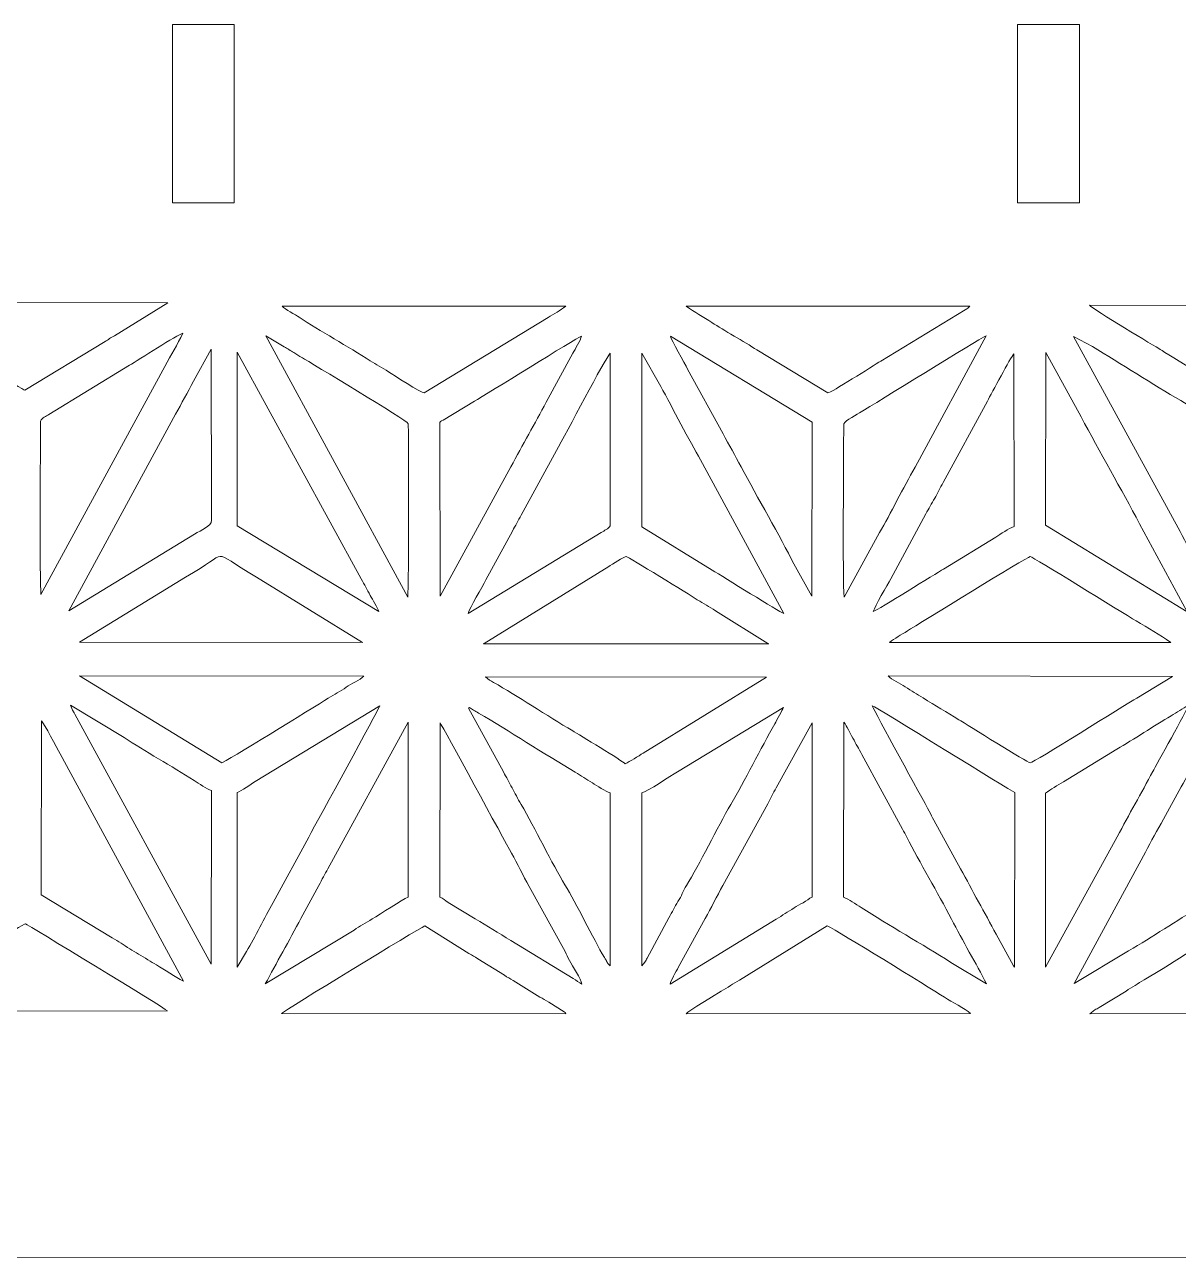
# Model space of a CAD drawing. Header units: inches. Extents: x -60.4 to -14.9, y -20.3 to 14.1.
# Drawn here: x -18.954 to -16.9, y -11.68 to -9.486 of the extents above; entities that cross this region are included whole.
import ezdxf

# ---------------------------------------------------------------- set-up
doc = ezdxf.new("R2010")
doc.units = ezdxf.units.IN
doc.header["$MEASUREMENT"] = 0
doc.layers.add('Master Desktop', color=7, linetype='Continuous', plot=False)

msp = doc.modelspace()

# ---------------------------------------------------------------- linework, layer by layer
at = {"layer": 'Master Desktop', "color": 5, "lineweight": 9}
for points, knots in [([(-18.6907, -9.8036), (-18.6907, -9.8036), (-18.5807, -9.8036), (-18.5807, -9.8036), (-18.5807, -9.8036), (-18.5807, -9.8036), (-18.5807, -9.4864), (-18.5807, -9.4864), (-18.5807, -9.4864), (-18.5807, -9.4864), (-18.6907, -9.4864), (-18.6907, -9.4864), (-18.6907, -9.4864), (-18.6907, -9.4864), (-18.6907, -9.8036), (-18.6907, -9.8036), (-18.6907, -9.8036), (-18.6907, -9.8036), (-18.6907, -9.8036), (-18.6907, -9.8036)], [0, 0, 0, 0, 0.166667, 0.166667, 0.166667, 0.166667, 0.333333, 0.333333, 0.333333, 0.333333, 0.5, 0.5, 0.5, 0.5, 0.666667, 0.666667, 0.666667, 0.666667, 1, 1, 1, 1]), ([(-17.1865, -9.8036), (-17.1865, -9.8036), (-17.0765, -9.8036), (-17.0765, -9.8036), (-17.0765, -9.8036), (-17.0765, -9.8036), (-17.0765, -9.4864), (-17.0765, -9.4864), (-17.0765, -9.4864), (-17.0765, -9.4864), (-17.1865, -9.4864), (-17.1865, -9.4864), (-17.1865, -9.4864), (-17.1865, -9.4864), (-17.1865, -9.8036), (-17.1865, -9.8036), (-17.1865, -9.8036), (-17.1865, -9.8036), (-17.1865, -9.8036), (-17.1865, -9.8036)], [0, 0, 0, 0, 0.166667, 0.166667, 0.166667, 0.166667, 0.333333, 0.333333, 0.333333, 0.333333, 0.5, 0.5, 0.5, 0.5, 0.666667, 0.666667, 0.666667, 0.666667, 1, 1, 1, 1]), ([(-18.794, -10.04), (-18.8006, -10.0437), (-18.8046, -10.0467), (-18.8104, -10.0504), (-18.8104, -10.0504), (-18.8104, -10.0504), (-18.9533, -10.1369), (-18.9533, -10.1369), (-18.9533, -10.1369), (-18.9552, -10.1368), (-19.0706, -10.0664), (-19.0807, -10.0597), (-19.0807, -10.0597), (-19.088, -10.0549), (-19.2003, -9.9884), (-19.2067, -9.9811), (-19.2067, -9.9811), (-19.2067, -9.9811), (-18.6988, -9.9812), (-18.6988, -9.9812), (-18.6988, -9.9812), (-18.6988, -9.9812), (-18.794, -10.04), (-18.794, -10.04)], [0, 0, 0, 0, 0.142857, 0.142857, 0.142857, 0.142857, 0.285714, 0.285714, 0.285714, 0.285714, 0.428571, 0.428571, 0.428571, 0.428571, 0.571429, 0.571429, 0.571429, 0.571429, 0.714286, 0.714286, 0.714286, 0.714286, 1, 1, 1, 1]), ([(-17.9906, -9.9874), (-18.0006, -9.9949), (-18.0116, -10.0014), (-18.0222, -10.0077), (-18.0222, -10.0077), (-18.0222, -10.0077), (-18.2428, -10.1418), (-18.2428, -10.1418), (-18.2428, -10.1418), (-18.2467, -10.1419), (-18.2987, -10.1092), (-18.3062, -10.1041), (-18.3062, -10.1041), (-18.3169, -10.0968), (-18.3282, -10.0915), (-18.3385, -10.0847), (-18.3385, -10.0847), (-18.3769, -10.0595), (-18.4294, -10.0309), (-18.4648, -10.0071), (-18.4648, -10.0071), (-18.4715, -10.0026), (-18.4908, -9.9932), (-18.4951, -9.9873), (-18.4951, -9.9873), (-18.4951, -9.9873), (-17.9906, -9.9874), (-17.9906, -9.9874)], [0, 0, 0, 0, 0.125, 0.125, 0.125, 0.125, 0.25, 0.25, 0.25, 0.25, 0.375, 0.375, 0.375, 0.375, 0.5, 0.5, 0.5, 0.5, 0.625, 0.625, 0.625, 0.625, 0.75, 0.75, 0.75, 0.75, 1, 1, 1, 1]), ([(-17.2718, -9.9873), (-17.2746, -9.991), (-17.2754, -9.9911), (-17.2798, -9.9938), (-17.2798, -9.9938), (-17.2798, -9.9938), (-17.4298, -10.0851), (-17.4298, -10.0851), (-17.4298, -10.0851), (-17.4447, -10.094), (-17.5197, -10.1419), (-17.5241, -10.1418), (-17.5241, -10.1418), (-17.5241, -10.1418), (-17.6504, -10.0653), (-17.6504, -10.0653), (-17.6504, -10.0653), (-17.6727, -10.0504), (-17.7101, -10.0302), (-17.7304, -10.0167), (-17.7304, -10.0167), (-17.7462, -10.0061), (-17.7611, -9.9988), (-17.7763, -9.9874), (-17.7763, -9.9874), (-17.7763, -9.9874), (-17.2718, -9.9873), (-17.2718, -9.9873)], [0, 0, 0, 0, 0.125, 0.125, 0.125, 0.125, 0.25, 0.25, 0.25, 0.25, 0.375, 0.375, 0.375, 0.375, 0.5, 0.5, 0.5, 0.5, 0.625, 0.625, 0.625, 0.625, 0.75, 0.75, 0.75, 0.75, 1, 1, 1, 1]), ([(-16.646, -10.0447), (-16.6525, -10.0484), (-16.6566, -10.0514), (-16.6624, -10.0551), (-16.6624, -10.0551), (-16.6624, -10.0551), (-16.8053, -10.1416), (-16.8053, -10.1416), (-16.8053, -10.1416), (-16.8071, -10.1416), (-16.9226, -10.0712), (-16.9326, -10.0645), (-16.9326, -10.0645), (-16.9399, -10.0596), (-17.0523, -9.9931), (-17.0587, -9.9858), (-17.0587, -9.9858), (-17.0587, -9.9858), (-16.5507, -9.9859), (-16.5507, -9.9859), (-16.5507, -9.9859), (-16.5507, -9.9859), (-16.646, -10.0447), (-16.646, -10.0447)], [0, 0, 0, 0, 0.142857, 0.142857, 0.142857, 0.142857, 0.285714, 0.285714, 0.285714, 0.285714, 0.428571, 0.428571, 0.428571, 0.428571, 0.571429, 0.571429, 0.571429, 0.571429, 0.714286, 0.714286, 0.714286, 0.714286, 1, 1, 1, 1]), ([(-18.9255, -10.1918), (-18.9227, -10.1853), (-18.9156, -10.1833), (-18.9103, -10.1801), (-18.9103, -10.1801), (-18.9103, -10.1801), (-18.7672, -10.0925), (-18.7672, -10.0925), (-18.7672, -10.0925), (-18.7511, -10.083), (-18.6818, -10.0383), (-18.672, -10.0354), (-18.672, -10.0354), (-18.6819, -10.0559), (-18.693, -10.074), (-18.7039, -10.0947), (-18.7039, -10.0947), (-18.7039, -10.0947), (-18.9246, -10.5004), (-18.9246, -10.5004), (-18.9246, -10.5004), (-18.9269, -10.4792), (-18.9255, -10.2376), (-18.9255, -10.1955), (-18.9255, -10.1955), (-18.9255, -10.1955), (-18.9255, -10.1918), (-18.9255, -10.1918)], [0, 0, 0, 0, 0.125, 0.125, 0.125, 0.125, 0.25, 0.25, 0.25, 0.25, 0.375, 0.375, 0.375, 0.375, 0.5, 0.5, 0.5, 0.5, 0.625, 0.625, 0.625, 0.625, 0.75, 0.75, 0.75, 0.75, 1, 1, 1, 1]), ([(-18.5242, -10.0402), (-18.5242, -10.0402), (-18.4915, -10.0597), (-18.4915, -10.0597), (-18.4915, -10.0597), (-18.4861, -10.0633), (-18.4805, -10.0663), (-18.4747, -10.0697), (-18.4747, -10.0697), (-18.4689, -10.0732), (-18.4659, -10.0757), (-18.4594, -10.0794), (-18.4594, -10.0794), (-18.4477, -10.086), (-18.272, -10.1917), (-18.2709, -10.1965), (-18.2709, -10.1965), (-18.2704, -10.1986), (-18.2697, -10.4875), (-18.2719, -10.5051), (-18.2719, -10.5051), (-18.2719, -10.5051), (-18.5242, -10.0402), (-18.5242, -10.0402)], [0, 0, 0, 0, 0.142857, 0.142857, 0.142857, 0.142857, 0.285714, 0.285714, 0.285714, 0.285714, 0.428571, 0.428571, 0.428571, 0.428571, 0.571429, 0.571429, 0.571429, 0.571429, 0.714286, 0.714286, 0.714286, 0.714286, 1, 1, 1, 1]), ([(-18.2147, -10.1984), (-18.2147, -10.1913), (-18.2136, -10.1931), (-18.2087, -10.1901), (-18.2087, -10.1901), (-18.2087, -10.1901), (-18.1528, -10.1566), (-18.1528, -10.1566), (-18.1528, -10.1566), (-18.1327, -10.1446), (-17.9735, -10.0451), (-17.9624, -10.0406), (-17.9624, -10.0406), (-17.9646, -10.0485), (-17.974, -10.0638), (-17.978, -10.0712), (-17.978, -10.0712), (-17.978, -10.0712), (-18.0256, -10.1581), (-18.0256, -10.1581), (-18.0256, -10.1581), (-18.0451, -10.1958), (-18.0677, -10.2346), (-18.0883, -10.2733), (-18.0883, -10.2733), (-18.0883, -10.2733), (-18.2143, -10.5037), (-18.2143, -10.5037), (-18.2143, -10.5037), (-18.2143, -10.5037), (-18.2147, -10.1984), (-18.2147, -10.1984)], [0, 0, 0, 0, 0.111111, 0.111111, 0.111111, 0.111111, 0.222222, 0.222222, 0.222222, 0.222222, 0.333333, 0.333333, 0.333333, 0.333333, 0.444444, 0.444444, 0.444444, 0.444444, 0.555556, 0.555556, 0.555556, 0.555556, 0.666667, 0.666667, 0.666667, 0.666667, 0.777778, 0.777778, 0.777778, 0.777778, 1, 1, 1, 1]), ([(-17.5523, -10.1939), (-17.5523, -10.1939), (-17.5527, -10.5037), (-17.5527, -10.5037), (-17.5527, -10.5037), (-17.5527, -10.5037), (-17.5845, -10.4461), (-17.5845, -10.4461), (-17.5845, -10.4461), (-17.6091, -10.3973), (-17.6502, -10.3266), (-17.6786, -10.2733), (-17.6786, -10.2733), (-17.6892, -10.2534), (-17.7, -10.2343), (-17.7107, -10.2145), (-17.7107, -10.2145), (-17.7107, -10.2145), (-17.7737, -10.0997), (-17.7737, -10.0997), (-17.7737, -10.0997), (-17.7794, -10.0887), (-17.8024, -10.0481), (-17.8045, -10.0406), (-17.8045, -10.0406), (-17.8045, -10.0406), (-17.5523, -10.1939), (-17.5523, -10.1939)], [0, 0, 0, 0, 0.125, 0.125, 0.125, 0.125, 0.25, 0.25, 0.25, 0.25, 0.375, 0.375, 0.375, 0.375, 0.5, 0.5, 0.5, 0.5, 0.625, 0.625, 0.625, 0.625, 0.75, 0.75, 0.75, 0.75, 1, 1, 1, 1]), ([(-17.496, -10.1965), (-17.4932, -10.1911), (-17.4712, -10.1792), (-17.4651, -10.1756), (-17.4651, -10.1756), (-17.4418, -10.1619), (-17.2568, -10.0465), (-17.2427, -10.0402), (-17.2427, -10.0402), (-17.2427, -10.0402), (-17.3689, -10.2739), (-17.3689, -10.2739), (-17.3689, -10.2739), (-17.3898, -10.3104), (-17.4129, -10.3572), (-17.4322, -10.3903), (-17.4322, -10.3903), (-17.4322, -10.3903), (-17.4954, -10.5052), (-17.4954, -10.5052), (-17.4954, -10.5052), (-17.4981, -10.4716), (-17.496, -10.2518), (-17.496, -10.2002), (-17.496, -10.2002), (-17.496, -10.2002), (-17.496, -10.1965), (-17.496, -10.1965)], [0, 0, 0, 0, 0.125, 0.125, 0.125, 0.125, 0.25, 0.25, 0.25, 0.25, 0.375, 0.375, 0.375, 0.375, 0.5, 0.5, 0.5, 0.5, 0.625, 0.625, 0.625, 0.625, 0.75, 0.75, 0.75, 0.75, 1, 1, 1, 1]), ([(-16.8659, -10.4462), (-16.8762, -10.4267), (-16.8874, -10.4077), (-16.8973, -10.3886), (-16.8973, -10.3886), (-16.8973, -10.3886), (-17.0869, -10.0413), (-17.0869, -10.0413), (-17.0869, -10.0413), (-17.0869, -10.0413), (-17.0535, -10.0592), (-17.0535, -10.0592), (-17.0535, -10.0592), (-17.003, -10.0896), (-16.9454, -10.1268), (-16.896, -10.1555), (-16.896, -10.1555), (-16.896, -10.1555), (-16.8336, -10.1947), (-16.8336, -10.1947), (-16.8336, -10.1947), (-16.8336, -10.1947), (-16.834, -10.5036), (-16.834, -10.5036), (-16.834, -10.5036), (-16.834, -10.5036), (-16.8659, -10.4462), (-16.8659, -10.4462)], [0, 0, 0, 0, 0.125, 0.125, 0.125, 0.125, 0.25, 0.25, 0.25, 0.25, 0.375, 0.375, 0.375, 0.375, 0.5, 0.5, 0.5, 0.5, 0.625, 0.625, 0.625, 0.625, 0.75, 0.75, 0.75, 0.75, 1, 1, 1, 1]), ([(-18.6849, -10.1797), (-18.6745, -10.1604), (-18.6637, -10.1408), (-18.6532, -10.1208), (-18.6532, -10.1208), (-18.6532, -10.1208), (-18.6214, -10.0636), (-18.6214, -10.0636), (-18.6214, -10.0636), (-18.6214, -10.0636), (-18.6211, -10.368), (-18.6211, -10.368), (-18.6211, -10.368), (-18.6211, -10.3795), (-18.6387, -10.3856), (-18.6515, -10.3932), (-18.6515, -10.3932), (-18.6515, -10.3932), (-18.875, -10.5295), (-18.875, -10.5295), (-18.875, -10.5295), (-18.875, -10.5295), (-18.6849, -10.1797), (-18.6849, -10.1797)], [0, 0, 0, 0, 0.142857, 0.142857, 0.142857, 0.142857, 0.285714, 0.285714, 0.285714, 0.285714, 0.428571, 0.428571, 0.428571, 0.428571, 0.571429, 0.571429, 0.571429, 0.571429, 0.714286, 0.714286, 0.714286, 0.714286, 1, 1, 1, 1]), ([(-18.5753, -10.0692), (-18.5753, -10.0692), (-18.3546, -10.4727), (-18.3546, -10.4727), (-18.3546, -10.4727), (-18.3487, -10.4832), (-18.3445, -10.4923), (-18.3386, -10.502), (-18.3386, -10.502), (-18.3342, -10.5092), (-18.3259, -10.5235), (-18.3235, -10.5309), (-18.3235, -10.5309), (-18.3235, -10.5309), (-18.5753, -10.3784), (-18.5753, -10.3784), (-18.5753, -10.3784), (-18.5753, -10.3784), (-18.5753, -10.0692), (-18.5753, -10.0692)], [0, 0, 0, 0, 0.166667, 0.166667, 0.166667, 0.166667, 0.333333, 0.333333, 0.333333, 0.333333, 0.5, 0.5, 0.5, 0.5, 0.666667, 0.666667, 0.666667, 0.666667, 1, 1, 1, 1]), ([(-18.1644, -10.5343), (-18.1609, -10.5236), (-18.1398, -10.488), (-18.1328, -10.4745), (-18.1328, -10.4745), (-18.1328, -10.4745), (-18.0855, -10.3875), (-18.0855, -10.3875), (-18.0855, -10.3875), (-18.0804, -10.3777), (-18.0754, -10.3695), (-18.07, -10.3594), (-18.07, -10.3594), (-18.07, -10.3594), (-18.0074, -10.2441), (-18.0074, -10.2441), (-18.0074, -10.2441), (-17.9899, -10.2147), (-17.9212, -10.0809), (-17.9116, -10.0713), (-17.9116, -10.0713), (-17.9116, -10.0713), (-17.9116, -10.3783), (-17.9116, -10.3783), (-17.9116, -10.3783), (-17.9147, -10.3838), (-17.922, -10.3865), (-17.9274, -10.3901), (-17.9274, -10.3901), (-17.9274, -10.3901), (-18.1644, -10.5343), (-18.1644, -10.5343)], [0, 0, 0, 0, 0.111111, 0.111111, 0.111111, 0.111111, 0.222222, 0.222222, 0.222222, 0.222222, 0.333333, 0.333333, 0.333333, 0.333333, 0.444444, 0.444444, 0.444444, 0.444444, 0.555556, 0.555556, 0.555556, 0.555556, 0.666667, 0.666667, 0.666667, 0.666667, 0.777778, 0.777778, 0.777778, 0.777778, 1, 1, 1, 1]), ([(-17.8554, -10.0713), (-17.8554, -10.0713), (-17.8217, -10.1301), (-17.8217, -10.1301), (-17.8217, -10.1301), (-17.8006, -10.1676), (-17.7702, -10.228), (-17.7507, -10.2607), (-17.7507, -10.2607), (-17.7507, -10.2607), (-17.6026, -10.5343), (-17.6026, -10.5343), (-17.6026, -10.5343), (-17.6109, -10.5312), (-17.7099, -10.469), (-17.7298, -10.4573), (-17.7298, -10.4573), (-17.7298, -10.4573), (-17.8553, -10.3801), (-17.8553, -10.3801), (-17.8553, -10.3801), (-17.8553, -10.3801), (-17.8554, -10.0713), (-17.8554, -10.0713)], [0, 0, 0, 0, 0.142857, 0.142857, 0.142857, 0.142857, 0.285714, 0.285714, 0.285714, 0.285714, 0.428571, 0.428571, 0.428571, 0.428571, 0.571429, 0.571429, 0.571429, 0.571429, 0.714286, 0.714286, 0.714286, 0.714286, 1, 1, 1, 1]), ([(-17.4435, -10.5309), (-17.4402, -10.5212), (-17.4187, -10.484), (-17.4123, -10.4727), (-17.4123, -10.4727), (-17.4123, -10.4727), (-17.3498, -10.3572), (-17.3498, -10.3572), (-17.3498, -10.3572), (-17.3446, -10.3475), (-17.3396, -10.3388), (-17.3341, -10.3293), (-17.3341, -10.3293), (-17.3287, -10.3201), (-17.3245, -10.3111), (-17.319, -10.3009), (-17.319, -10.3009), (-17.319, -10.3009), (-17.2403, -10.1562), (-17.2403, -10.1562), (-17.2403, -10.1562), (-17.2324, -10.1424), (-17.1991, -10.0787), (-17.193, -10.0721), (-17.193, -10.0721), (-17.193, -10.0721), (-17.1929, -10.3793), (-17.1929, -10.3793), (-17.1929, -10.3793), (-17.2023, -10.3836), (-17.2166, -10.3924), (-17.2254, -10.3982), (-17.2254, -10.3982), (-17.2254, -10.3982), (-17.3185, -10.4553), (-17.3185, -10.4553), (-17.3185, -10.4553), (-17.3311, -10.4625), (-17.4356, -10.5285), (-17.4435, -10.5309)], [0, 0, 0, 0, 0.090909, 0.090909, 0.090909, 0.090909, 0.181818, 0.181818, 0.181818, 0.181818, 0.272727, 0.272727, 0.272727, 0.272727, 0.363636, 0.363636, 0.363636, 0.363636, 0.454545, 0.454545, 0.454545, 0.454545, 0.545455, 0.545455, 0.545455, 0.545455, 0.636364, 0.636364, 0.636364, 0.636364, 0.727273, 0.727273, 0.727273, 0.727273, 0.818182, 0.818182, 0.818182, 0.818182, 1, 1, 1, 1]), ([(-17.1365, -10.0697), (-17.1365, -10.0697), (-17.0736, -10.1843), (-17.0736, -10.1843), (-17.0736, -10.1843), (-17.041, -10.246), (-17.0013, -10.314), (-16.9697, -10.3745), (-16.9697, -10.3745), (-16.9697, -10.3745), (-16.8849, -10.5313), (-16.8849, -10.5313), (-16.8849, -10.5313), (-16.8849, -10.5313), (-17.1367, -10.3772), (-17.1367, -10.3772), (-17.1367, -10.3772), (-17.1367, -10.3772), (-17.1365, -10.0697), (-17.1365, -10.0697)], [0, 0, 0, 0, 0.166667, 0.166667, 0.166667, 0.166667, 0.333333, 0.333333, 0.333333, 0.333333, 0.5, 0.5, 0.5, 0.5, 0.666667, 0.666667, 0.666667, 0.666667, 1, 1, 1, 1]), ([(-18.6676, -10.4694), (-18.5824, -10.4233), (-18.6301, -10.4176), (-18.5408, -10.4699), (-18.5408, -10.4699), (-18.5408, -10.4699), (-18.3526, -10.5856), (-18.3526, -10.5856), (-18.3526, -10.5856), (-18.3526, -10.5856), (-18.8559, -10.5851), (-18.8559, -10.5851), (-18.8559, -10.5851), (-18.8559, -10.5851), (-18.6676, -10.4694), (-18.6676, -10.4694)], [0, 0, 0, 0, 0.2, 0.2, 0.2, 0.2, 0.4, 0.4, 0.4, 0.4, 0.6, 0.6, 0.6, 0.6, 1, 1, 1, 1]), ([(-18.1369, -10.5885), (-18.1365, -10.5881), (-18.136, -10.5877), (-18.1357, -10.5874), (-18.1357, -10.5874), (-18.1357, -10.5874), (-17.9142, -10.4505), (-17.9142, -10.4505), (-17.9142, -10.4505), (-17.9084, -10.447), (-17.887, -10.4327), (-17.8829, -10.4331), (-17.8829, -10.4331), (-17.8794, -10.4333), (-17.7701, -10.5012), (-17.7565, -10.5097), (-17.7565, -10.5097), (-17.7452, -10.5168), (-17.7353, -10.5219), (-17.7242, -10.5293), (-17.7242, -10.5293), (-17.7242, -10.5293), (-17.6312, -10.5874), (-17.6312, -10.5874), (-17.6312, -10.5874), (-17.631, -10.5871), (-17.6304, -10.5881), (-17.6294, -10.5885), (-17.6294, -10.5885), (-17.6294, -10.5885), (-18.1369, -10.5885), (-18.1369, -10.5885)], [0, 0, 0, 0, 0.111111, 0.111111, 0.111111, 0.111111, 0.222222, 0.222222, 0.222222, 0.222222, 0.333333, 0.333333, 0.333333, 0.333333, 0.444444, 0.444444, 0.444444, 0.444444, 0.555556, 0.555556, 0.555556, 0.555556, 0.666667, 0.666667, 0.666667, 0.666667, 0.777778, 0.777778, 0.777778, 0.777778, 1, 1, 1, 1]), ([(-17.4143, -10.5856), (-17.4053, -10.5787), (-17.3939, -10.5722), (-17.3827, -10.5653), (-17.3827, -10.5653), (-17.3628, -10.5532), (-17.1686, -10.4329), (-17.164, -10.433), (-17.164, -10.433), (-17.1596, -10.4332), (-17.0027, -10.5315), (-16.9754, -10.5474), (-16.9754, -10.5474), (-16.9543, -10.5597), (-16.9337, -10.5724), (-16.9139, -10.5856), (-16.9139, -10.5856), (-16.9139, -10.5856), (-17.4143, -10.5856), (-17.4143, -10.5856)], [0, 0, 0, 0, 0.166667, 0.166667, 0.166667, 0.166667, 0.333333, 0.333333, 0.333333, 0.333333, 0.5, 0.5, 0.5, 0.5, 0.666667, 0.666667, 0.666667, 0.666667, 1, 1, 1, 1]), ([(-18.3498, -10.6458), (-18.357, -10.6526), (-18.3724, -10.6594), (-18.3813, -10.6654), (-18.3813, -10.6654), (-18.3919, -10.6726), (-18.4026, -10.6788), (-18.4133, -10.6852), (-18.4133, -10.6852), (-18.4403, -10.7015), (-18.599, -10.8), (-18.603, -10.8), (-18.603, -10.8), (-18.603, -10.8), (-18.8559, -10.6454), (-18.8559, -10.6454), (-18.8559, -10.6454), (-18.8559, -10.6454), (-18.3498, -10.6458), (-18.3498, -10.6458)], [0, 0, 0, 0, 0.166667, 0.166667, 0.166667, 0.166667, 0.333333, 0.333333, 0.333333, 0.333333, 0.5, 0.5, 0.5, 0.5, 0.666667, 0.666667, 0.666667, 0.666667, 1, 1, 1, 1]), ([(-17.8849, -10.8016), (-17.8889, -10.797), (-17.968, -10.7492), (-17.9783, -10.7431), (-17.9783, -10.7431), (-18.0238, -10.7165), (-18.0775, -10.6804), (-18.1191, -10.6569), (-18.1191, -10.6569), (-18.1244, -10.654), (-18.1285, -10.6518), (-18.1335, -10.6468), (-18.1335, -10.6468), (-18.1335, -10.6468), (-17.6331, -10.6477), (-17.6331, -10.6477), (-17.6331, -10.6477), (-17.6331, -10.6477), (-17.8528, -10.7826), (-17.8528, -10.7826), (-17.8528, -10.7826), (-17.8615, -10.7881), (-17.8764, -10.7979), (-17.8849, -10.8016)], [0, 0, 0, 0, 0.142857, 0.142857, 0.142857, 0.142857, 0.285714, 0.285714, 0.285714, 0.285714, 0.428571, 0.428571, 0.428571, 0.428571, 0.571429, 0.571429, 0.571429, 0.571429, 0.714286, 0.714286, 0.714286, 0.714286, 1, 1, 1, 1]), ([(-16.9744, -10.6849), (-16.9956, -10.6969), (-17.1589, -10.8), (-17.1639, -10.8), (-17.1639, -10.8), (-17.1684, -10.8), (-17.2763, -10.7323), (-17.2914, -10.7232), (-17.2914, -10.7232), (-17.3126, -10.7104), (-17.3332, -10.6979), (-17.3547, -10.6846), (-17.3547, -10.6846), (-17.3653, -10.678), (-17.3755, -10.672), (-17.3867, -10.6647), (-17.3867, -10.6647), (-17.3954, -10.659), (-17.4102, -10.6523), (-17.4171, -10.6454), (-17.4171, -10.6454), (-17.4171, -10.6454), (-16.9111, -10.6462), (-16.9111, -10.6462), (-16.9111, -10.6462), (-16.9111, -10.6462), (-16.9744, -10.6849), (-16.9744, -10.6849)], [0, 0, 0, 0, 0.125, 0.125, 0.125, 0.125, 0.25, 0.25, 0.25, 0.25, 0.375, 0.375, 0.375, 0.375, 0.5, 0.5, 0.5, 0.5, 0.625, 0.625, 0.625, 0.625, 0.75, 0.75, 0.75, 0.75, 1, 1, 1, 1]), ([(-18.6522, -10.8313), (-18.6433, -10.8371), (-18.6294, -10.8463), (-18.6211, -10.8495), (-18.6211, -10.8495), (-18.6211, -10.8495), (-18.6215, -11.1581), (-18.6215, -11.1581), (-18.6215, -11.1581), (-18.6215, -11.1581), (-18.8645, -10.7133), (-18.8645, -10.7133), (-18.8645, -10.7133), (-18.8659, -10.7105), (-18.8672, -10.7083), (-18.8683, -10.7062), (-18.8683, -10.7062), (-18.8683, -10.7062), (-18.8719, -10.6974), (-18.8719, -10.6974), (-18.8719, -10.6974), (-18.8719, -10.6974), (-18.7764, -10.7552), (-18.7764, -10.7552), (-18.7764, -10.7552), (-18.7409, -10.7788), (-18.691, -10.8063), (-18.6522, -10.8313)], [0, 0, 0, 0, 0.125, 0.125, 0.125, 0.125, 0.25, 0.25, 0.25, 0.25, 0.375, 0.375, 0.375, 0.375, 0.5, 0.5, 0.5, 0.5, 0.625, 0.625, 0.625, 0.625, 0.75, 0.75, 0.75, 0.75, 1, 1, 1, 1]), ([(-18.5752, -10.8527), (-18.5685, -10.8505), (-18.5508, -10.8378), (-18.5431, -10.8332), (-18.5431, -10.8332), (-18.5431, -10.8332), (-18.3217, -10.6984), (-18.3217, -10.6984), (-18.3217, -10.6984), (-18.3258, -10.7098), (-18.4301, -10.8982), (-18.4479, -10.9324), (-18.4479, -10.9324), (-18.4479, -10.9324), (-18.5114, -11.0486), (-18.5114, -11.0486), (-18.5114, -11.0486), (-18.5275, -11.0761), (-18.5432, -11.1094), (-18.5586, -11.1357), (-18.5586, -11.1357), (-18.5586, -11.1357), (-18.5753, -11.1637), (-18.5753, -11.1637), (-18.5753, -11.1637), (-18.5753, -11.1637), (-18.5752, -10.8527), (-18.5752, -10.8527)], [0, 0, 0, 0, 0.125, 0.125, 0.125, 0.125, 0.25, 0.25, 0.25, 0.25, 0.375, 0.375, 0.375, 0.375, 0.5, 0.5, 0.5, 0.5, 0.625, 0.625, 0.625, 0.625, 0.75, 0.75, 0.75, 0.75, 1, 1, 1, 1]), ([(-18.1014, -10.8163), (-18.1014, -10.8163), (-18.1639, -10.7027), (-18.1639, -10.7027), (-18.1639, -10.7027), (-18.1639, -10.7027), (-18.1622, -10.7013), (-18.1622, -10.7013), (-18.1622, -10.7013), (-18.1574, -10.7049), (-18.1523, -10.7076), (-18.1459, -10.7114), (-18.1459, -10.7114), (-18.091, -10.7434), (-18.0303, -10.7835), (-17.974, -10.8165), (-17.974, -10.8165), (-17.9632, -10.8229), (-17.954, -10.8294), (-17.9433, -10.8358), (-17.9433, -10.8358), (-17.9353, -10.8406), (-17.9199, -10.8515), (-17.9116, -10.8536), (-17.9116, -10.8536), (-17.9116, -10.8536), (-17.9116, -11.1614), (-17.9116, -11.1614), (-17.9116, -11.1614), (-17.912, -11.1611), (-17.9125, -11.1606), (-17.9128, -11.1603), (-17.9128, -11.1603), (-17.9128, -11.1603), (-17.9156, -11.1571), (-17.9156, -11.1571), (-17.9156, -11.1571), (-17.917, -11.1552), (-17.9164, -11.1558), (-17.9177, -11.1536), (-17.9177, -11.1536), (-17.9194, -11.1505), (-17.9197, -11.15), (-17.9217, -11.1467), (-17.9217, -11.1467), (-17.9424, -11.1119), (-17.9718, -11.0502), (-17.992, -11.0172), (-17.992, -11.0172), (-18.0145, -10.9802), (-18.0459, -10.9156), (-18.0701, -10.8739), (-18.0701, -10.8739), (-18.0761, -10.8636), (-18.0813, -10.8541), (-18.0862, -10.8446), (-18.0862, -10.8446), (-18.0914, -10.8342), (-18.0963, -10.8261), (-18.1014, -10.8163)], [0, 0, 0, 0, 0.0625, 0.0625, 0.0625, 0.0625, 0.125, 0.125, 0.125, 0.125, 0.1875, 0.1875, 0.1875, 0.1875, 0.25, 0.25, 0.25, 0.25, 0.3125, 0.3125, 0.3125, 0.3125, 0.375, 0.375, 0.375, 0.375, 0.4375, 0.4375, 0.4375, 0.4375, 0.5, 0.5, 0.5, 0.5, 0.5625, 0.5625, 0.5625, 0.5625, 0.625, 0.625, 0.625, 0.625, 0.6875, 0.6875, 0.6875, 0.6875, 0.75, 0.75, 0.75, 0.75, 0.8125, 0.8125, 0.8125, 0.8125, 0.875, 0.875, 0.875, 0.875, 1, 1, 1, 1]), ([(-17.8554, -10.8536), (-17.8453, -10.851), (-17.8044, -10.8234), (-17.7917, -10.8159), (-17.7917, -10.8159), (-17.7917, -10.8159), (-17.6032, -10.7013), (-17.6032, -10.7013), (-17.6032, -10.7013), (-17.6055, -10.7068), (-17.6146, -10.7233), (-17.6186, -10.7305), (-17.6186, -10.7305), (-17.6427, -10.7735), (-17.6731, -10.8332), (-17.6968, -10.8739), (-17.6968, -10.8739), (-17.7208, -10.9152), (-17.753, -10.9814), (-17.7757, -11.0183), (-17.7757, -11.0183), (-17.7818, -11.0284), (-17.7846, -11.0368), (-17.7909, -11.0467), (-17.7909, -11.0467), (-17.7974, -11.0567), (-17.8009, -11.0653), (-17.8071, -11.0758), (-17.8071, -11.0758), (-17.8071, -11.0758), (-17.846, -11.1478), (-17.846, -11.1478), (-17.846, -11.1478), (-17.8476, -11.1505), (-17.848, -11.1516), (-17.8499, -11.1547), (-17.8499, -11.1547), (-17.8499, -11.1547), (-17.8554, -11.1614), (-17.8554, -11.1614), (-17.8554, -11.1614), (-17.8554, -11.1614), (-17.8554, -10.8536), (-17.8554, -10.8536)], [0, 0, 0, 0, 0.083333, 0.083333, 0.083333, 0.083333, 0.166667, 0.166667, 0.166667, 0.166667, 0.25, 0.25, 0.25, 0.25, 0.333333, 0.333333, 0.333333, 0.333333, 0.416667, 0.416667, 0.416667, 0.416667, 0.5, 0.5, 0.5, 0.5, 0.583333, 0.583333, 0.583333, 0.583333, 0.666667, 0.666667, 0.666667, 0.666667, 0.75, 0.75, 0.75, 0.75, 0.833333, 0.833333, 0.833333, 0.833333, 1, 1, 1, 1]), ([(-17.1918, -11.1637), (-17.1922, -11.1634), (-17.1926, -11.1629), (-17.1928, -11.1626), (-17.1928, -11.1626), (-17.193, -11.1624), (-17.1935, -11.1618), (-17.1938, -11.1615), (-17.1938, -11.1615), (-17.1938, -11.1615), (-17.2249, -11.1052), (-17.2249, -11.1052), (-17.2249, -11.1052), (-17.2354, -11.0855), (-17.2452, -11.0664), (-17.2562, -11.0474), (-17.2562, -11.0474), (-17.2675, -11.0278), (-17.2767, -11.0082), (-17.2879, -10.9885), (-17.2879, -10.9885), (-17.2879, -10.9885), (-17.3358, -10.9018), (-17.3358, -10.9018), (-17.3358, -10.9018), (-17.3386, -10.8966), (-17.3408, -10.8916), (-17.3437, -10.8862), (-17.3437, -10.8862), (-17.3552, -10.8644), (-17.4414, -10.7091), (-17.4453, -10.6984), (-17.4453, -10.6984), (-17.4367, -10.7015), (-17.1975, -10.8508), (-17.1916, -10.8527), (-17.1916, -10.8527), (-17.1916, -10.8527), (-17.1918, -11.1637), (-17.1918, -11.1637)], [0, 0, 0, 0, 0.090909, 0.090909, 0.090909, 0.090909, 0.181818, 0.181818, 0.181818, 0.181818, 0.272727, 0.272727, 0.272727, 0.272727, 0.363636, 0.363636, 0.363636, 0.363636, 0.454545, 0.454545, 0.454545, 0.454545, 0.545455, 0.545455, 0.545455, 0.545455, 0.636364, 0.636364, 0.636364, 0.636364, 0.727273, 0.727273, 0.727273, 0.727273, 0.818182, 0.818182, 0.818182, 0.818182, 1, 1, 1, 1]), ([(-17.1367, -10.854), (-17.1274, -10.8469), (-17.1156, -10.8405), (-17.1051, -10.8337), (-17.1051, -10.8337), (-17.1051, -10.8337), (-17.0097, -10.7755), (-17.0097, -10.7755), (-17.0097, -10.7755), (-16.9806, -10.759), (-16.9433, -10.7335), (-16.9132, -10.7164), (-16.9132, -10.7164), (-16.903, -10.7106), (-16.8928, -10.7032), (-16.8828, -10.698), (-16.8828, -10.698), (-16.8848, -10.7063), (-16.9401, -10.8045), (-16.9459, -10.8153), (-16.9459, -10.8153), (-16.9666, -10.8541), (-16.988, -10.8916), (-17.0092, -10.9317), (-17.0092, -10.9317), (-17.0092, -10.9317), (-17.1367, -11.1639), (-17.1367, -11.1639), (-17.1367, -11.1639), (-17.1367, -11.1639), (-17.1367, -10.854), (-17.1367, -10.854)], [0, 0, 0, 0, 0.111111, 0.111111, 0.111111, 0.111111, 0.222222, 0.222222, 0.222222, 0.222222, 0.333333, 0.333333, 0.333333, 0.333333, 0.444444, 0.444444, 0.444444, 0.444444, 0.555556, 0.555556, 0.555556, 0.555556, 0.666667, 0.666667, 0.666667, 0.666667, 0.777778, 0.777778, 0.777778, 0.777778, 1, 1, 1, 1]), ([(-18.9238, -10.7255), (-18.9188, -10.73), (-18.896, -10.7737), (-18.8907, -10.7838), (-18.8907, -10.7838), (-18.8907, -10.7838), (-18.6709, -11.1887), (-18.6709, -11.1887), (-18.6709, -11.1887), (-18.6855, -11.1816), (-18.7053, -11.1674), (-18.7188, -11.1597), (-18.7188, -11.1597), (-18.725, -11.1561), (-18.7286, -11.1541), (-18.7345, -11.1503), (-18.7345, -11.1503), (-18.7459, -11.1428), (-18.7557, -11.1375), (-18.7667, -11.1308), (-18.7667, -11.1308), (-18.7773, -11.1243), (-18.7869, -11.118), (-18.7977, -11.1116), (-18.7977, -11.1116), (-18.7977, -11.1116), (-18.9242, -11.0349), (-18.9242, -11.0349), (-18.9242, -11.0349), (-18.9242, -11.0349), (-18.9238, -10.7255), (-18.9238, -10.7255)], [0, 0, 0, 0, 0.111111, 0.111111, 0.111111, 0.111111, 0.222222, 0.222222, 0.222222, 0.222222, 0.333333, 0.333333, 0.333333, 0.333333, 0.444444, 0.444444, 0.444444, 0.444444, 0.555556, 0.555556, 0.555556, 0.555556, 0.666667, 0.666667, 0.666667, 0.666667, 0.777778, 0.777778, 0.777778, 0.777778, 1, 1, 1, 1]), ([(-18.5253, -11.1934), (-18.5061, -11.1571), (-18.4825, -11.1159), (-18.462, -11.0768), (-18.462, -11.0768), (-18.462, -11.0768), (-18.43, -11.0181), (-18.43, -11.0181), (-18.43, -11.0181), (-18.4243, -11.0074), (-18.4197, -10.9984), (-18.414, -10.9887), (-18.414, -10.9887), (-18.414, -10.9887), (-18.2709, -10.7275), (-18.2709, -10.7275), (-18.2709, -10.7275), (-18.2709, -10.7275), (-18.2709, -11.0391), (-18.2709, -11.0391), (-18.2709, -11.0391), (-18.2816, -11.0436), (-18.3207, -11.0693), (-18.3352, -11.0778), (-18.3352, -11.0778), (-18.3469, -11.0847), (-18.3568, -11.091), (-18.3674, -11.0975), (-18.3674, -11.0975), (-18.3674, -11.0975), (-18.5253, -11.1934), (-18.5253, -11.1934)], [0, 0, 0, 0, 0.111111, 0.111111, 0.111111, 0.111111, 0.222222, 0.222222, 0.222222, 0.222222, 0.333333, 0.333333, 0.333333, 0.333333, 0.444444, 0.444444, 0.444444, 0.444444, 0.555556, 0.555556, 0.555556, 0.555556, 0.666667, 0.666667, 0.666667, 0.666667, 0.777778, 0.777778, 0.777778, 0.777778, 1, 1, 1, 1]), ([(-18.2144, -10.729), (-18.2086, -10.7357), (-18.1002, -10.9381), (-18.0873, -10.9607), (-18.0873, -10.9607), (-18.0764, -10.9798), (-18.0668, -11.0003), (-18.0557, -11.0199), (-18.0557, -11.0199), (-18.0557, -11.0199), (-17.9919, -11.1359), (-17.9919, -11.1359), (-17.9919, -11.1359), (-17.9892, -11.1413), (-17.9869, -11.1461), (-17.984, -11.1516), (-17.984, -11.1516), (-17.9784, -11.162), (-17.9637, -11.1846), (-17.9618, -11.1936), (-17.9618, -11.1936), (-17.9673, -11.1911), (-17.9718, -11.1873), (-17.9777, -11.1838), (-17.9777, -11.1838), (-17.9777, -11.1838), (-18.0886, -11.116), (-18.0886, -11.116), (-18.0886, -11.116), (-18.1104, -11.1033), (-18.1302, -11.09), (-18.1518, -11.0774), (-18.1518, -11.0774), (-18.1518, -11.0774), (-18.1997, -11.0484), (-18.1997, -11.0484), (-18.1997, -11.0484), (-18.2059, -11.0448), (-18.2088, -11.0417), (-18.2147, -11.0388), (-18.2147, -11.0388), (-18.2147, -11.0388), (-18.2144, -10.729), (-18.2144, -10.729)], [0, 0, 0, 0, 0.083333, 0.083333, 0.083333, 0.083333, 0.166667, 0.166667, 0.166667, 0.166667, 0.25, 0.25, 0.25, 0.25, 0.333333, 0.333333, 0.333333, 0.333333, 0.416667, 0.416667, 0.416667, 0.416667, 0.5, 0.5, 0.5, 0.5, 0.583333, 0.583333, 0.583333, 0.583333, 0.666667, 0.666667, 0.666667, 0.666667, 0.75, 0.75, 0.75, 0.75, 0.833333, 0.833333, 0.833333, 0.833333, 1, 1, 1, 1]), ([(-17.8051, -11.1936), (-17.804, -11.1885), (-17.794, -11.1709), (-17.7904, -11.1641), (-17.7904, -11.1641), (-17.7904, -11.1641), (-17.7428, -11.0773), (-17.7428, -11.0773), (-17.7428, -11.0773), (-17.7316, -11.0583), (-17.722, -11.0378), (-17.711, -11.0183), (-17.711, -11.0183), (-17.711, -11.0183), (-17.6313, -10.8729), (-17.6313, -10.8729), (-17.6313, -10.8729), (-17.6262, -10.8634), (-17.6219, -10.8543), (-17.6161, -10.8445), (-17.6161, -10.8445), (-17.6161, -10.8445), (-17.5523, -10.729), (-17.5523, -10.729), (-17.5523, -10.729), (-17.5523, -10.729), (-17.5523, -11.0388), (-17.5523, -11.0388), (-17.5523, -11.0388), (-17.5583, -11.0418), (-17.5616, -11.0452), (-17.5684, -11.049), (-17.5684, -11.049), (-17.5733, -11.0517), (-17.5797, -11.0553), (-17.5842, -11.0581), (-17.5842, -11.0581), (-17.5957, -11.0653), (-17.605, -11.0716), (-17.6162, -11.078), (-17.6162, -11.078), (-17.6162, -11.078), (-17.8051, -11.1936), (-17.8051, -11.1936)], [0, 0, 0, 0, 0.083333, 0.083333, 0.083333, 0.083333, 0.166667, 0.166667, 0.166667, 0.166667, 0.25, 0.25, 0.25, 0.25, 0.333333, 0.333333, 0.333333, 0.333333, 0.416667, 0.416667, 0.416667, 0.416667, 0.5, 0.5, 0.5, 0.5, 0.583333, 0.583333, 0.583333, 0.583333, 0.666667, 0.666667, 0.666667, 0.666667, 0.75, 0.75, 0.75, 0.75, 0.833333, 0.833333, 0.833333, 0.833333, 1, 1, 1, 1]), ([(-17.4955, -10.7275), (-17.49, -10.7355), (-17.4853, -10.7461), (-17.4798, -10.756), (-17.4798, -10.756), (-17.4738, -10.7665), (-17.4696, -10.7749), (-17.4636, -10.7852), (-17.4636, -10.7852), (-17.4636, -10.7852), (-17.3914, -10.9182), (-17.3914, -10.9182), (-17.3914, -10.9182), (-17.389, -10.9227), (-17.3859, -10.9274), (-17.3836, -10.9322), (-17.3836, -10.9322), (-17.3613, -10.9765), (-17.3284, -11.0319), (-17.3043, -11.078), (-17.3043, -11.078), (-17.2842, -11.1164), (-17.2606, -11.1576), (-17.2416, -11.1934), (-17.2416, -11.1934), (-17.2416, -11.1934), (-17.3053, -11.1551), (-17.3053, -11.1551), (-17.3053, -11.1551), (-17.3561, -11.1232), (-17.4155, -11.0893), (-17.4649, -11.0573), (-17.4649, -11.0573), (-17.4745, -11.0512), (-17.487, -11.0429), (-17.4961, -11.0391), (-17.4961, -11.0391), (-17.4961, -11.0391), (-17.4955, -10.7275), (-17.4955, -10.7275)], [0, 0, 0, 0, 0.090909, 0.090909, 0.090909, 0.090909, 0.181818, 0.181818, 0.181818, 0.181818, 0.272727, 0.272727, 0.272727, 0.272727, 0.363636, 0.363636, 0.363636, 0.363636, 0.454545, 0.454545, 0.454545, 0.454545, 0.545455, 0.545455, 0.545455, 0.545455, 0.636364, 0.636364, 0.636364, 0.636364, 0.727273, 0.727273, 0.727273, 0.727273, 0.818182, 0.818182, 0.818182, 0.818182, 1, 1, 1, 1]), ([(-16.959, -10.959), (-16.9491, -10.9392), (-16.9377, -10.9203), (-16.9271, -10.9002), (-16.9271, -10.9002), (-16.9271, -10.9002), (-16.8956, -10.8425), (-16.8956, -10.8425), (-16.8956, -10.8425), (-16.8773, -10.8122), (-16.8521, -10.7578), (-16.8324, -10.7278), (-16.8324, -10.7278), (-16.8324, -10.7278), (-16.8323, -11.0348), (-16.8323, -11.0348), (-16.8323, -11.0348), (-16.8323, -11.0404), (-16.8411, -11.0437), (-16.8462, -11.047), (-16.8462, -11.047), (-16.8519, -11.0507), (-16.8558, -11.0529), (-16.8619, -11.0564), (-16.8619, -11.0564), (-16.9039, -11.0809), (-16.9462, -11.1098), (-16.9891, -11.1347), (-16.9891, -11.1347), (-16.9891, -11.1347), (-17.0858, -11.1926), (-17.0858, -11.1926), (-17.0858, -11.1926), (-17.0858, -11.1926), (-16.959, -10.959), (-16.959, -10.959)], [0, 0, 0, 0, 0.1, 0.1, 0.1, 0.1, 0.2, 0.2, 0.2, 0.2, 0.3, 0.3, 0.3, 0.3, 0.4, 0.4, 0.4, 0.4, 0.5, 0.5, 0.5, 0.5, 0.6, 0.6, 0.6, 0.6, 0.7, 0.7, 0.7, 0.7, 0.8, 0.8, 0.8, 0.8, 1, 1, 1, 1]), ([(-19.1972, -11.235), (-19.1941, -11.2332), (-19.1921, -11.2324), (-19.1892, -11.2306), (-19.1892, -11.2306), (-19.1892, -11.2306), (-19.1416, -11.2014), (-19.1416, -11.2014), (-19.1416, -11.2014), (-19.1306, -11.1942), (-19.1204, -11.1882), (-19.1094, -11.1817), (-19.1094, -11.1817), (-19.1094, -11.1817), (-19.0783, -11.1628), (-19.0783, -11.1628), (-19.0783, -11.1628), (-19.0713, -11.1581), (-18.9558, -11.0863), (-18.9519, -11.0866), (-18.9519, -11.0866), (-18.9512, -11.0867), (-18.7058, -11.235), (-18.6995, -11.2415), (-18.6995, -11.2415), (-18.6995, -11.2415), (-19.2057, -11.2419), (-19.2057, -11.2419), (-19.2057, -11.2419), (-19.2057, -11.2419), (-19.1972, -11.235), (-19.1972, -11.235)], [0, 0, 0, 0, 0.111111, 0.111111, 0.111111, 0.111111, 0.222222, 0.222222, 0.222222, 0.222222, 0.333333, 0.333333, 0.333333, 0.333333, 0.444444, 0.444444, 0.444444, 0.444444, 0.555556, 0.555556, 0.555556, 0.555556, 0.666667, 0.666667, 0.666667, 0.666667, 0.777778, 0.777778, 0.777778, 0.777778, 1, 1, 1, 1]), ([(-18.4968, -11.2462), (-18.4898, -11.2396), (-18.2535, -11.0961), (-18.2417, -11.0901), (-18.2417, -11.0901), (-18.2417, -11.0901), (-18.163, -11.1393), (-18.163, -11.1393), (-18.163, -11.1393), (-18.1563, -11.1434), (-18.1535, -11.1446), (-18.1474, -11.1487), (-18.1474, -11.1487), (-18.1474, -11.1487), (-18.0999, -11.178), (-18.0999, -11.178), (-18.0999, -11.178), (-18.0944, -11.1817), (-18.0899, -11.184), (-18.0842, -11.1874), (-18.0842, -11.1874), (-18.0842, -11.1874), (-18.0367, -11.2168), (-18.0367, -11.2168), (-18.0367, -11.2168), (-18.0315, -11.2198), (-18.0263, -11.2229), (-18.0209, -11.2261), (-18.0209, -11.2261), (-18.0209, -11.2261), (-17.9932, -11.2432), (-17.9932, -11.2432), (-17.9932, -11.2432), (-17.9904, -11.2456), (-17.9923, -11.2434), (-17.9903, -11.2466), (-17.9903, -11.2466), (-17.9903, -11.2466), (-18.4968, -11.2462), (-18.4968, -11.2462)], [0, 0, 0, 0, 0.090909, 0.090909, 0.090909, 0.090909, 0.181818, 0.181818, 0.181818, 0.181818, 0.272727, 0.272727, 0.272727, 0.272727, 0.363636, 0.363636, 0.363636, 0.363636, 0.454545, 0.454545, 0.454545, 0.454545, 0.545455, 0.545455, 0.545455, 0.545455, 0.636364, 0.636364, 0.636364, 0.636364, 0.727273, 0.727273, 0.727273, 0.727273, 0.818182, 0.818182, 0.818182, 0.818182, 1, 1, 1, 1]), ([(-17.7766, -11.2465), (-17.7732, -11.2413), (-17.7218, -11.2112), (-17.7138, -11.2063), (-17.7138, -11.2063), (-17.7031, -11.1999), (-17.6922, -11.1931), (-17.6816, -11.1867), (-17.6816, -11.1867), (-17.6816, -11.1867), (-17.5252, -11.0901), (-17.5252, -11.0901), (-17.5252, -11.0901), (-17.5035, -11.1011), (-17.3482, -11.1971), (-17.3166, -11.2172), (-17.3166, -11.2172), (-17.304, -11.2253), (-17.2796, -11.2373), (-17.2701, -11.2463), (-17.2701, -11.2463), (-17.2701, -11.2463), (-17.7766, -11.2465), (-17.7766, -11.2465)], [0, 0, 0, 0, 0.142857, 0.142857, 0.142857, 0.142857, 0.285714, 0.285714, 0.285714, 0.285714, 0.428571, 0.428571, 0.428571, 0.428571, 0.571429, 0.571429, 0.571429, 0.571429, 0.714286, 0.714286, 0.714286, 0.714286, 1, 1, 1, 1]), ([(-17.0491, -11.2397), (-17.0461, -11.2379), (-17.0441, -11.2371), (-17.0412, -11.2354), (-17.0412, -11.2354), (-17.0412, -11.2354), (-16.9936, -11.2062), (-16.9936, -11.2062), (-16.9936, -11.2062), (-16.9826, -11.1989), (-16.9724, -11.1929), (-16.9614, -11.1864), (-16.9614, -11.1864), (-16.9614, -11.1864), (-16.9303, -11.1675), (-16.9303, -11.1675), (-16.9303, -11.1675), (-16.9232, -11.1629), (-16.8077, -11.091), (-16.8039, -11.0913), (-16.8039, -11.0913), (-16.8032, -11.0914), (-16.5577, -11.2397), (-16.5514, -11.2462), (-16.5514, -11.2462), (-16.5514, -11.2462), (-17.0577, -11.2466), (-17.0577, -11.2466), (-17.0577, -11.2466), (-17.0577, -11.2466), (-17.0491, -11.2397), (-17.0491, -11.2397)], [0, 0, 0, 0, 0.111111, 0.111111, 0.111111, 0.111111, 0.222222, 0.222222, 0.222222, 0.222222, 0.333333, 0.333333, 0.333333, 0.333333, 0.444444, 0.444444, 0.444444, 0.444444, 0.555556, 0.555556, 0.555556, 0.555556, 0.666667, 0.666667, 0.666667, 0.666667, 0.777778, 0.777778, 0.777778, 0.777778, 1, 1, 1, 1])]:
    msp.add_open_spline(points, degree=3, knots=knots, dxfattribs=at)
at = {"layer": 'Master Desktop', "lineweight": 9}
msp.add_open_spline([(-20.8786, -11.68), (-20.8786, -11.68), (-14.8786, -11.6795), (-14.8786, -11.6795)], degree=3, dxfattribs=at)
msp.add_open_spline([(-20.8786, -11.68), (-20.8786, -11.68), (-14.8786, -11.6795), (-14.8786, -11.6795)], degree=3, dxfattribs=at)

doc.saveas('drawing.dxf')
